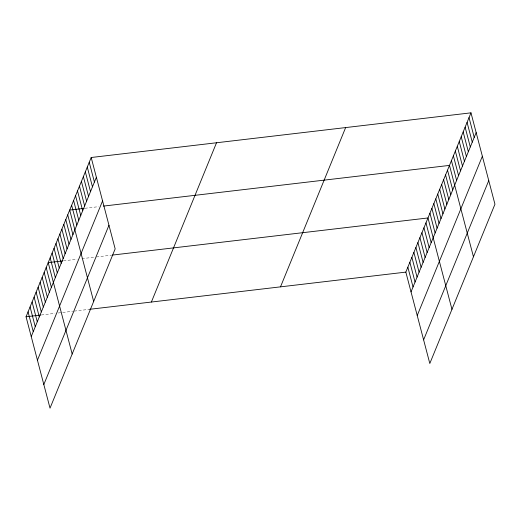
<?xml version="1.0" encoding="UTF-8"?>
<svg xmlns="http://www.w3.org/2000/svg" width="521" height="521" viewBox="0 0 521 521"><rect width="100%" height="100%" fill="white"/><g stroke="black" fill="none" stroke-linecap="round" stroke-linejoin="round"><path stroke-width="0.39" stroke-dasharray="2.6 1.95" d="M84.956 208.27L98.612 206.668M63.458 260.832L77.121 259.224M81.94 258.657L94.796 257.146M96.398 256.957L111.663 255.16M41.315 314.984L54.972 313.375M58.189 312.997L72.647 311.298M74.256 311.109L89.521 309.318"/><path stroke-width="0.78" d="M91.188 157.505L115.161 248.888L50.023 408.164L26.05 316.781L91.188 157.505L470.977 112.836L494.95 204.219L429.812 363.495L405.839 272.112L470.977 112.836M31.24 336.559L96.372 177.283M37.44 360.187L102.572 200.911M43.823 384.537L108.961 225.261M151.383 302.037L216.515 142.767M280.506 286.85L345.644 127.573M411.03 291.884L476.161 132.614M417.23 315.518L482.361 156.241M423.612 339.861L488.75 180.592M84.155 208.367L69.69 210.067L93.663 301.451M103.432 206.095L449.48 165.398L473.452 256.781M62.657 260.923L48.199 262.63L72.172 354.013M112.471 255.069L427.988 217.954L451.961 309.344M26.05 316.781L40.514 315.081M89.521 309.318L405.839 272.112M469.024 117.616L474.208 137.388M467.07 122.389L472.254 142.168M465.116 127.17L470.3 146.948M463.162 131.95L468.346 151.722M461.202 136.723L466.393 156.502M459.248 141.504L464.439 161.282M457.295 146.284L462.485 166.056M455.341 151.064L460.531 170.836M453.387 155.838L458.578 175.616M451.433 160.618L456.624 180.396M447.526 170.172L452.716 189.95M445.572 174.952L450.763 194.73M443.618 179.732L448.809 199.504M441.665 184.506L446.855 204.284M439.711 189.286L444.901 209.064M437.757 194.066L442.941 213.838M435.803 198.846L440.987 218.618M433.85 203.62L439.034 223.398M431.896 208.4L437.08 228.178M429.942 213.18L435.126 232.952M425.97 222.877L431.16 242.656M423.957 227.801L429.148 247.579M421.945 232.724L427.135 252.503M419.933 237.648L425.123 257.426M417.92 242.571L423.111 262.35M415.908 247.495L421.092 267.273M413.895 252.418L419.079 272.196M411.877 257.341L417.067 277.113M409.864 262.265L415.055 282.037M407.852 267.188L413.042 286.96M89.234 162.285L94.418 182.063M87.281 167.065L92.464 186.837M85.327 171.839L90.511 191.617M83.373 176.619L88.557 196.397M81.413 181.399L86.603 201.171M79.459 186.173L84.649 205.951M77.505 190.953L82.696 210.731M75.552 195.733L80.742 215.505M73.598 200.507L78.788 220.285M71.644 205.287L76.834 225.065M67.737 214.847L72.927 234.619M65.783 219.621L70.973 239.4M63.829 224.401L69.019 244.18M61.875 229.181L67.066 248.953M59.922 233.955L65.112 253.734M57.968 238.735L63.152 258.514M56.014 243.515L61.198 263.287M54.06 248.289L59.244 268.068M52.107 253.069L57.29 272.848M50.153 257.849L55.337 277.628M46.18 267.553L51.371 287.325M44.168 272.47L49.358 292.248M42.155 277.393L47.346 297.172M40.143 282.317L45.334 302.095M38.131 287.24L43.321 307.019M36.118 292.164L41.302 311.942M34.106 297.087L39.29 316.866M32.087 302.011L37.278 321.789M30.075 306.934L35.265 326.713M28.062 311.858L33.253 331.636"/></g></svg>
